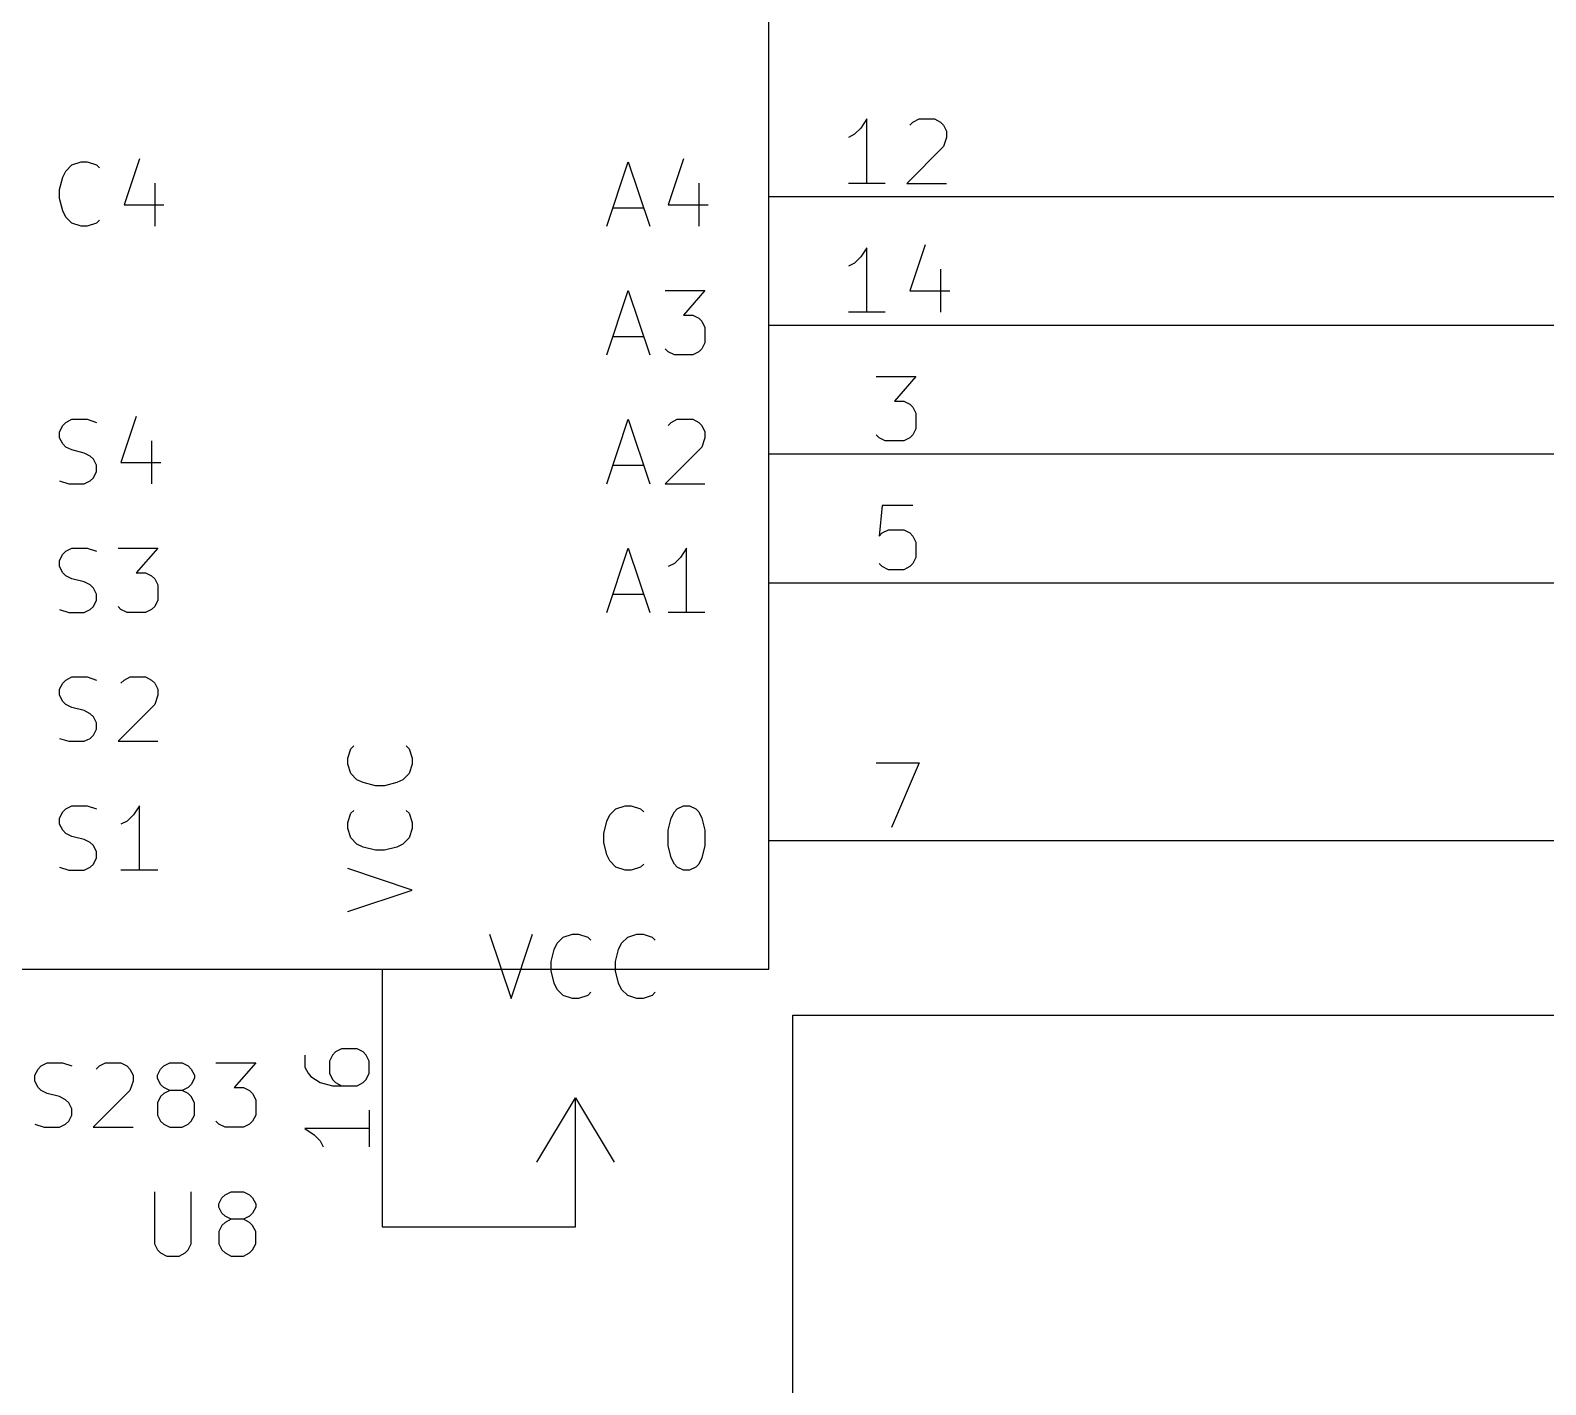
# Model space of a CAD drawing. Extents: x 0.4 to 11.3, y -7.9 to -0.4.
# Drawn here: x 6.377 to 7.553, y -6.823 to -5.771 of the extents above; entities that cross this region are included whole.
import ezdxf

# ---------------------------------------------------------------- set-up
doc = ezdxf.new("R2010")
doc.units = 0
doc.header["$MEASUREMENT"] = 0
for name, color, linetype in [('CYAN2', 4, 'CONTINUOUS'), ('GREEN3', 91, 'CONTINUOUS'), ('LYELLOW', 51, 'CONTINUOUS'), ('RED2', 1, 'CONTINUOUS'), ('RED3', 11, 'CONTINUOUS')]:
    doc.layers.add(name, color=color, linetype=linetype)

msp = doc.modelspace()

# ---------------------------------------------------------------- linework, layer by layer
at = {"layer": 'CYAN2', "linetype": 'CONTINUOUS'}
for p, q in [((6.4019, -5.885), (6.4043, -5.8803)), ((6.4019, -5.885), (6.4043, -5.8803)), ((6.4043, -5.8803), (6.409, -5.8755)), ((6.4043, -5.8803), (6.409, -5.8755)), ((6.409, -5.8755), (6.4162, -5.8731)), ((6.409, -5.8755), (6.4162, -5.8731)), ((6.4162, -5.8731), (6.4209, -5.8731)), ((6.4162, -5.8731), (6.4209, -5.8731)), ((6.4209, -5.8731), (6.4281, -5.8755)), ((6.4209, -5.8731), (6.4281, -5.8755)), ((6.4281, -5.8755), (6.4305, -5.8779)), ((6.4281, -5.8755), (6.4305, -5.8779)), ((6.4614, -5.8708), (6.4495, -5.9065)), ((6.4614, -5.8708), (6.4495, -5.9065)), ((6.8243, -5.9231), (6.8409, -5.8731)), ((6.8243, -5.9231), (6.8409, -5.8731)), ((6.8409, -5.8731), (6.8576, -5.9231)), ((6.8409, -5.8731), (6.8576, -5.9231)), ((6.8838, -5.8708), (6.8719, -5.9065)), ((6.8838, -5.8708), (6.8719, -5.9065)), ((6.3995, -5.8946), (6.4019, -5.885)), ((6.3995, -5.8946), (6.4019, -5.885)), ((6.4733, -5.8898), (6.4733, -5.9231)), ((6.4733, -5.8898), (6.4733, -5.9231)), ((6.8957, -5.8898), (6.8957, -5.9231)), ((6.8957, -5.8898), (6.8957, -5.9231)), ((6.3995, -5.9017), (6.3995, -5.8946)), ((6.3995, -5.9017), (6.3995, -5.8946)), ((6.4019, -5.9112), (6.3995, -5.9017)), ((6.4019, -5.9112), (6.3995, -5.9017)), ((6.4043, -5.916), (6.4019, -5.9112)), ((6.4043, -5.916), (6.4019, -5.9112)), ((6.409, -5.9208), (6.4043, -5.916)), ((6.409, -5.9208), (6.4043, -5.916)), ((6.4495, -5.9065), (6.4805, -5.9065)), ((6.4495, -5.9065), (6.4805, -5.9065)), ((6.829, -5.9088), (6.8529, -5.9088)), ((6.829, -5.9088), (6.8529, -5.9088)), ((6.8719, -5.9065), (6.9029, -5.9065)), ((6.8719, -5.9065), (6.9029, -5.9065)), ((6.4162, -5.9231), (6.409, -5.9208)), ((6.4162, -5.9231), (6.409, -5.9208)), ((6.4209, -5.9231), (6.4162, -5.9231)), ((6.4209, -5.9231), (6.4162, -5.9231)), ((6.4281, -5.9208), (6.4209, -5.9231)), ((6.4281, -5.9208), (6.4209, -5.9231)), ((6.4305, -5.9184), (6.4281, -5.9208)), ((6.4305, -5.9184), (6.4281, -5.9208)), ((6.8243, -6.0231), (6.8409, -5.9731)), ((6.8243, -6.0231), (6.8409, -5.9731)), ((6.8409, -5.9731), (6.8576, -6.0231)), ((6.8409, -5.9731), (6.8576, -6.0231)), ((6.8695, -5.9731), (6.9005, -5.9731)), ((6.8695, -5.9731), (6.9005, -5.9731)), ((6.9005, -5.9731), (6.8838, -5.9922)), ((6.9005, -5.9731), (6.8838, -5.9922)), ((6.8838, -5.9922), (6.891, -5.9922)), ((6.8838, -5.9922), (6.891, -5.9922)), ((6.891, -5.9922), (6.8957, -5.9946)), ((6.891, -5.9922), (6.8957, -5.9946)), ((6.8957, -5.9946), (6.8981, -5.9969)), ((6.8957, -5.9946), (6.8981, -5.9969)), ((6.8981, -5.9969), (6.9005, -6.0017)), ((6.8981, -5.9969), (6.9005, -6.0017)), ((6.829, -6.0088), (6.8529, -6.0088)), ((6.829, -6.0088), (6.8529, -6.0088)), ((6.9005, -6.0017), (6.9005, -6.0136)), ((6.9005, -6.0017), (6.9005, -6.0136)), ((6.8719, -6.0208), (6.8695, -6.0184)), ((6.8719, -6.0208), (6.8695, -6.0184)), ((6.8767, -6.0231), (6.8719, -6.0208)), ((6.8767, -6.0231), (6.8719, -6.0208)), ((6.891, -6.0231), (6.8767, -6.0231)), ((6.891, -6.0231), (6.8767, -6.0231)), ((6.8957, -6.0208), (6.891, -6.0231)), ((6.8957, -6.0208), (6.891, -6.0231)), ((6.8981, -6.0184), (6.8957, -6.0208)), ((6.8981, -6.0184), (6.8957, -6.0208)), ((6.9005, -6.0136), (6.8981, -6.0184)), ((6.9005, -6.0136), (6.8981, -6.0184)), ((6.3995, -6.0827), (6.4019, -6.0779)), ((6.3995, -6.0827), (6.4019, -6.0779)), ((6.4019, -6.0779), (6.4043, -6.0755)), ((6.4019, -6.0779), (6.4043, -6.0755)), ((6.4043, -6.0755), (6.409, -6.0731)), ((6.4043, -6.0755), (6.409, -6.0731)), ((6.409, -6.0731), (6.4209, -6.0731)), ((6.409, -6.0731), (6.4209, -6.0731)), ((6.4209, -6.0731), (6.4281, -6.0755)), ((6.4209, -6.0731), (6.4281, -6.0755)), ((6.459, -6.0708), (6.4471, -6.1065)), ((6.459, -6.0708), (6.4471, -6.1065)), ((6.8243, -6.1231), (6.8409, -6.0731)), ((6.8243, -6.1231), (6.8409, -6.0731)), ((6.8409, -6.0731), (6.8576, -6.1231)), ((6.8409, -6.0731), (6.8576, -6.1231)), ((6.8719, -6.0779), (6.8743, -6.0755)), ((6.8719, -6.0779), (6.8743, -6.0755)), ((6.8743, -6.0755), (6.879, -6.0731)), ((6.8743, -6.0755), (6.879, -6.0731)), ((6.879, -6.0731), (6.891, -6.0731)), ((6.879, -6.0731), (6.891, -6.0731)), ((6.891, -6.0731), (6.8957, -6.0755)), ((6.891, -6.0731), (6.8957, -6.0755)), ((6.8957, -6.0755), (6.8981, -6.0779)), ((6.8957, -6.0755), (6.8981, -6.0779)), ((6.8981, -6.0779), (6.9005, -6.0827)), ((6.8981, -6.0779), (6.9005, -6.0827)), ((6.3995, -6.0874), (6.3995, -6.0827)), ((6.3995, -6.0874), (6.3995, -6.0827)), ((6.4019, -6.0922), (6.3995, -6.0874)), ((6.4019, -6.0922), (6.3995, -6.0874)), ((6.4043, -6.0946), (6.4019, -6.0922)), ((6.4043, -6.0946), (6.4019, -6.0922)), ((6.4709, -6.0898), (6.4709, -6.1231)), ((6.4709, -6.0898), (6.4709, -6.1231)), ((6.9005, -6.0874), (6.8981, -6.0946)), ((6.9005, -6.0874), (6.8981, -6.0946)), ((6.9005, -6.0827), (6.9005, -6.0874)), ((6.9005, -6.0827), (6.9005, -6.0874)), ((6.409, -6.0969), (6.4043, -6.0946)), ((6.409, -6.0969), (6.4043, -6.0946)), ((6.4186, -6.0993), (6.409, -6.0969)), ((6.4186, -6.0993), (6.409, -6.0969)), ((6.4233, -6.1017), (6.4186, -6.0993)), ((6.4233, -6.1017), (6.4186, -6.0993)), ((6.4257, -6.1041), (6.4233, -6.1017)), ((6.4257, -6.1041), (6.4233, -6.1017)), ((6.4281, -6.1088), (6.4257, -6.1041)), ((6.4281, -6.1088), (6.4257, -6.1041)), ((6.8981, -6.0946), (6.8695, -6.1231)), ((6.8981, -6.0946), (6.8695, -6.1231)), ((6.4257, -6.1184), (6.4281, -6.1136)), ((6.4257, -6.1184), (6.4281, -6.1136)), ((6.4281, -6.1136), (6.4281, -6.1088)), ((6.4281, -6.1136), (6.4281, -6.1088)), ((6.4471, -6.1065), (6.4781, -6.1065)), ((6.4471, -6.1065), (6.4781, -6.1065)), ((6.829, -6.1088), (6.8529, -6.1088)), ((6.829, -6.1088), (6.8529, -6.1088)), ((6.3995, -6.1208), (6.4067, -6.1231)), ((6.3995, -6.1208), (6.4067, -6.1231)), ((6.4067, -6.1231), (6.4186, -6.1231)), ((6.4067, -6.1231), (6.4186, -6.1231)), ((6.4186, -6.1231), (6.4233, -6.1208)), ((6.4186, -6.1231), (6.4233, -6.1208)), ((6.4233, -6.1208), (6.4257, -6.1184)), ((6.4233, -6.1208), (6.4257, -6.1184)), ((6.8695, -6.1231), (6.9005, -6.1231)), ((6.8695, -6.1231), (6.9005, -6.1231)), ((6.4019, -6.1779), (6.4043, -6.1755)), ((6.4019, -6.1779), (6.4043, -6.1755)), ((6.4043, -6.1755), (6.409, -6.1731)), ((6.4043, -6.1755), (6.409, -6.1731)), ((6.409, -6.1731), (6.4209, -6.1731)), ((6.409, -6.1731), (6.4209, -6.1731)), ((6.4209, -6.1731), (6.4281, -6.1755)), ((6.4209, -6.1731), (6.4281, -6.1755)), ((6.4448, -6.1731), (6.4757, -6.1731)), ((6.4448, -6.1731), (6.4757, -6.1731)), ((6.4757, -6.1731), (6.459, -6.1922)), ((6.4757, -6.1731), (6.459, -6.1922)), ((6.8243, -6.2231), (6.8409, -6.1731)), ((6.8243, -6.2231), (6.8409, -6.1731)), ((6.8409, -6.1731), (6.8576, -6.2231)), ((6.8409, -6.1731), (6.8576, -6.2231)), ((6.8862, -6.1731), (6.8814, -6.1803)), ((6.8862, -6.1731), (6.8814, -6.1803)), ((6.8862, -6.2231), (6.8862, -6.1731)), ((6.8862, -6.2231), (6.8862, -6.1731)), ((6.3995, -6.1827), (6.4019, -6.1779)), ((6.3995, -6.1827), (6.4019, -6.1779)), ((6.3995, -6.1874), (6.3995, -6.1827)), ((6.3995, -6.1874), (6.3995, -6.1827)), ((6.4019, -6.1922), (6.3995, -6.1874)), ((6.4019, -6.1922), (6.3995, -6.1874)), ((6.8767, -6.185), (6.8719, -6.1874)), ((6.8767, -6.185), (6.8719, -6.1874)), ((6.8814, -6.1803), (6.8767, -6.185)), ((6.8814, -6.1803), (6.8767, -6.185)), ((6.4043, -6.1946), (6.4019, -6.1922)), ((6.4043, -6.1946), (6.4019, -6.1922)), ((6.409, -6.1969), (6.4043, -6.1946)), ((6.409, -6.1969), (6.4043, -6.1946)), ((6.4186, -6.1993), (6.409, -6.1969)), ((6.4186, -6.1993), (6.409, -6.1969)), ((6.4233, -6.2017), (6.4186, -6.1993)), ((6.4233, -6.2017), (6.4186, -6.1993)), ((6.459, -6.1922), (6.4662, -6.1922)), ((6.459, -6.1922), (6.4662, -6.1922)), ((6.4662, -6.1922), (6.4709, -6.1946)), ((6.4662, -6.1922), (6.4709, -6.1946)), ((6.4709, -6.1946), (6.4733, -6.1969)), ((6.4709, -6.1946), (6.4733, -6.1969)), ((6.4733, -6.1969), (6.4757, -6.2017)), ((6.4733, -6.1969), (6.4757, -6.2017)), ((6.4257, -6.2041), (6.4233, -6.2017)), ((6.4257, -6.2041), (6.4233, -6.2017)), ((6.4281, -6.2088), (6.4257, -6.2041)), ((6.4281, -6.2088), (6.4257, -6.2041)), ((6.4281, -6.2136), (6.4281, -6.2088)), ((6.4281, -6.2136), (6.4281, -6.2088)), ((6.4757, -6.2017), (6.4757, -6.2136)), ((6.4757, -6.2017), (6.4757, -6.2136)), ((6.829, -6.2088), (6.8529, -6.2088)), ((6.829, -6.2088), (6.8529, -6.2088)), ((6.3995, -6.2208), (6.4067, -6.2231)), ((6.3995, -6.2208), (6.4067, -6.2231)), ((6.4067, -6.2231), (6.4186, -6.2231)), ((6.4067, -6.2231), (6.4186, -6.2231)), ((6.4186, -6.2231), (6.4233, -6.2208)), ((6.4186, -6.2231), (6.4233, -6.2208)), ((6.4233, -6.2208), (6.4257, -6.2184)), ((6.4233, -6.2208), (6.4257, -6.2184)), ((6.4257, -6.2184), (6.4281, -6.2136)), ((6.4257, -6.2184), (6.4281, -6.2136)), ((6.4471, -6.2208), (6.4448, -6.2184)), ((6.4471, -6.2208), (6.4448, -6.2184)), ((6.4519, -6.2231), (6.4471, -6.2208)), ((6.4519, -6.2231), (6.4471, -6.2208)), ((6.4662, -6.2231), (6.4519, -6.2231)), ((6.4662, -6.2231), (6.4519, -6.2231)), ((6.4709, -6.2208), (6.4662, -6.2231)), ((6.4709, -6.2208), (6.4662, -6.2231)), ((6.4733, -6.2184), (6.4709, -6.2208)), ((6.4733, -6.2184), (6.4709, -6.2208)), ((6.4757, -6.2136), (6.4733, -6.2184)), ((6.4757, -6.2136), (6.4733, -6.2184)), ((6.9005, -6.2231), (6.8719, -6.2231)), ((6.9005, -6.2231), (6.8719, -6.2231)), ((6.3995, -6.2827), (6.4019, -6.2779)), ((6.3995, -6.2827), (6.4019, -6.2779)), ((6.4019, -6.2779), (6.4043, -6.2755)), ((6.4019, -6.2779), (6.4043, -6.2755)), ((6.4043, -6.2755), (6.409, -6.2731)), ((6.4043, -6.2755), (6.409, -6.2731)), ((6.409, -6.2731), (6.4209, -6.2731)), ((6.409, -6.2731), (6.4209, -6.2731)), ((6.4209, -6.2731), (6.4281, -6.2755)), ((6.4209, -6.2731), (6.4281, -6.2755)), ((6.4471, -6.2779), (6.4495, -6.2755)), ((6.4471, -6.2779), (6.4495, -6.2755)), ((6.4495, -6.2755), (6.4543, -6.2731)), ((6.4495, -6.2755), (6.4543, -6.2731)), ((6.4543, -6.2731), (6.4662, -6.2731)), ((6.4543, -6.2731), (6.4662, -6.2731)), ((6.4662, -6.2731), (6.4709, -6.2755)), ((6.4662, -6.2731), (6.4709, -6.2755)), ((6.4709, -6.2755), (6.4733, -6.2779)), ((6.4709, -6.2755), (6.4733, -6.2779)), ((6.4733, -6.2779), (6.4757, -6.2827)), ((6.4733, -6.2779), (6.4757, -6.2827)), ((6.3995, -6.2874), (6.3995, -6.2827)), ((6.3995, -6.2874), (6.3995, -6.2827)), ((6.4019, -6.2922), (6.3995, -6.2874)), ((6.4019, -6.2922), (6.3995, -6.2874)), ((6.4043, -6.2946), (6.4019, -6.2922)), ((6.4043, -6.2946), (6.4019, -6.2922)), ((6.4757, -6.2874), (6.4733, -6.2946)), ((6.4757, -6.2874), (6.4733, -6.2946)), ((6.4757, -6.2827), (6.4757, -6.2874)), ((6.4757, -6.2827), (6.4757, -6.2874)), ((6.409, -6.2969), (6.4043, -6.2946)), ((6.409, -6.2969), (6.4043, -6.2946)), ((6.4186, -6.2993), (6.409, -6.2969)), ((6.4186, -6.2993), (6.409, -6.2969)), ((6.4233, -6.3017), (6.4186, -6.2993)), ((6.4233, -6.3017), (6.4186, -6.2993)), ((6.4257, -6.3041), (6.4233, -6.3017)), ((6.4257, -6.3041), (6.4233, -6.3017)), ((6.4281, -6.3088), (6.4257, -6.3041)), ((6.4281, -6.3088), (6.4257, -6.3041)), ((6.4733, -6.2946), (6.4448, -6.3231)), ((6.4733, -6.2946), (6.4448, -6.3231)), ((6.4257, -6.3184), (6.4281, -6.3136)), ((6.4257, -6.3184), (6.4281, -6.3136)), ((6.4281, -6.3136), (6.4281, -6.3088)), ((6.4281, -6.3136), (6.4281, -6.3088)), ((6.3995, -6.3208), (6.4067, -6.3231)), ((6.3995, -6.3208), (6.4067, -6.3231)), ((6.4067, -6.3231), (6.4186, -6.3231)), ((6.4067, -6.3231), (6.4186, -6.3231)), ((6.4186, -6.3231), (6.4233, -6.3208)), ((6.4186, -6.3231), (6.4233, -6.3208)), ((6.4233, -6.3208), (6.4257, -6.3184)), ((6.4233, -6.3208), (6.4257, -6.3184)), ((6.4448, -6.3231), (6.4757, -6.3231)), ((6.4448, -6.3231), (6.4757, -6.3231)), ((6.6231, -6.3362), (6.6255, -6.329)), ((6.6231, -6.3362), (6.6255, -6.329)), ((6.6255, -6.329), (6.6279, -6.3267)), ((6.6255, -6.329), (6.6279, -6.3267)), ((6.6684, -6.3267), (6.6708, -6.329)), ((6.6684, -6.3267), (6.6708, -6.329)), ((6.6708, -6.329), (6.6731, -6.3362)), ((6.6708, -6.329), (6.6731, -6.3362)), ((6.6231, -6.3409), (6.6231, -6.3362)), ((6.6231, -6.3409), (6.6231, -6.3362)), ((6.6255, -6.3481), (6.6231, -6.3409)), ((6.6255, -6.3481), (6.6231, -6.3409)), ((6.6731, -6.3409), (6.6708, -6.3481)), ((6.6731, -6.3409), (6.6708, -6.3481)), ((6.6731, -6.3362), (6.6731, -6.3409)), ((6.6731, -6.3362), (6.6731, -6.3409)), ((6.6303, -6.3529), (6.6255, -6.3481)), ((6.6303, -6.3529), (6.6255, -6.3481)), ((6.635, -6.3552), (6.6303, -6.3529)), ((6.635, -6.3552), (6.6303, -6.3529)), ((6.666, -6.3529), (6.6612, -6.3552)), ((6.666, -6.3529), (6.6612, -6.3552)), ((6.6708, -6.3481), (6.666, -6.3529)), ((6.6708, -6.3481), (6.666, -6.3529)), ((6.6446, -6.3576), (6.635, -6.3552)), ((6.6446, -6.3576), (6.635, -6.3552)), ((6.6517, -6.3576), (6.6446, -6.3576)), ((6.6517, -6.3576), (6.6446, -6.3576)), ((6.6612, -6.3552), (6.6517, -6.3576)), ((6.6612, -6.3552), (6.6517, -6.3576)), ((6.4019, -6.3779), (6.4043, -6.3755)), ((6.4019, -6.3779), (6.4043, -6.3755)), ((6.4043, -6.3755), (6.409, -6.3731)), ((6.4043, -6.3755), (6.409, -6.3731)), ((6.409, -6.3731), (6.4209, -6.3731)), ((6.409, -6.3731), (6.4209, -6.3731)), ((6.4209, -6.3731), (6.4281, -6.3755)), ((6.4209, -6.3731), (6.4281, -6.3755)), ((6.4614, -6.3731), (6.4567, -6.3803)), ((6.4614, -6.3731), (6.4567, -6.3803)), ((6.4614, -6.4231), (6.4614, -6.3731)), ((6.4614, -6.4231), (6.4614, -6.3731)), ((6.8267, -6.3803), (6.8314, -6.3755)), ((6.8267, -6.3803), (6.8314, -6.3755)), ((6.8314, -6.3755), (6.8386, -6.3731)), ((6.8314, -6.3755), (6.8386, -6.3731)), ((6.8386, -6.3731), (6.8433, -6.3731)), ((6.8386, -6.3731), (6.8433, -6.3731)), ((6.8433, -6.3731), (6.8505, -6.3755)), ((6.8433, -6.3731), (6.8505, -6.3755)), ((6.8505, -6.3755), (6.8529, -6.3779)), ((6.8505, -6.3755), (6.8529, -6.3779)), ((6.8767, -6.3779), (6.879, -6.3755)), ((6.8767, -6.3779), (6.879, -6.3755)), ((6.879, -6.3755), (6.8838, -6.3731)), ((6.879, -6.3755), (6.8838, -6.3731)), ((6.8838, -6.3731), (6.8886, -6.3731)), ((6.8838, -6.3731), (6.8886, -6.3731)), ((6.8886, -6.3731), (6.8933, -6.3755)), ((6.8886, -6.3731), (6.8933, -6.3755)), ((6.8933, -6.3755), (6.8957, -6.3779)), ((6.8933, -6.3755), (6.8957, -6.3779)), ((6.3995, -6.3827), (6.4019, -6.3779)), ((6.3995, -6.3827), (6.4019, -6.3779)), ((6.3995, -6.3874), (6.3995, -6.3827)), ((6.3995, -6.3874), (6.3995, -6.3827)), ((6.4019, -6.3922), (6.3995, -6.3874)), ((6.4019, -6.3922), (6.3995, -6.3874)), ((6.4519, -6.385), (6.4471, -6.3874)), ((6.4519, -6.385), (6.4471, -6.3874)), ((6.4567, -6.3803), (6.4519, -6.385)), ((6.4567, -6.3803), (6.4519, -6.385)), ((6.6231, -6.3862), (6.6255, -6.379)), ((6.6231, -6.3862), (6.6255, -6.379)), ((6.6231, -6.3909), (6.6231, -6.3862)), ((6.6231, -6.3909), (6.6231, -6.3862)), ((6.6255, -6.379), (6.6279, -6.3767)), ((6.6255, -6.379), (6.6279, -6.3767)), ((6.6684, -6.3767), (6.6708, -6.379)), ((6.6684, -6.3767), (6.6708, -6.379)), ((6.6708, -6.379), (6.6731, -6.3862)), ((6.6708, -6.379), (6.6731, -6.3862)), ((6.6731, -6.3862), (6.6731, -6.3909)), ((6.6731, -6.3862), (6.6731, -6.3909)), ((6.8219, -6.3946), (6.8243, -6.385)), ((6.8219, -6.3946), (6.8243, -6.385)), ((6.8243, -6.385), (6.8267, -6.3803)), ((6.8243, -6.385), (6.8267, -6.3803)), ((6.8719, -6.3922), (6.8743, -6.3827)), ((6.8719, -6.3922), (6.8743, -6.3827)), ((6.8743, -6.3827), (6.8767, -6.3779)), ((6.8743, -6.3827), (6.8767, -6.3779)), ((6.8957, -6.3779), (6.8981, -6.3827)), ((6.8957, -6.3779), (6.8981, -6.3827)), ((6.8981, -6.3827), (6.9005, -6.3922)), ((6.8981, -6.3827), (6.9005, -6.3922)), ((6.4043, -6.3946), (6.4019, -6.3922)), ((6.4043, -6.3946), (6.4019, -6.3922)), ((6.409, -6.3969), (6.4043, -6.3946)), ((6.409, -6.3969), (6.4043, -6.3946)), ((6.4186, -6.3993), (6.409, -6.3969)), ((6.4186, -6.3993), (6.409, -6.3969)), ((6.4233, -6.4017), (6.4186, -6.3993)), ((6.4233, -6.4017), (6.4186, -6.3993)), ((6.6255, -6.3981), (6.6231, -6.3909)), ((6.6255, -6.3981), (6.6231, -6.3909)), ((6.6303, -6.4029), (6.6255, -6.3981)), ((6.6303, -6.4029), (6.6255, -6.3981)), ((6.6708, -6.3981), (6.666, -6.4029)), ((6.6708, -6.3981), (6.666, -6.4029)), ((6.6731, -6.3909), (6.6708, -6.3981)), ((6.6731, -6.3909), (6.6708, -6.3981)), ((6.8219, -6.4017), (6.8219, -6.3946)), ((6.8219, -6.4017), (6.8219, -6.3946)), ((6.8719, -6.4041), (6.8719, -6.3922)), ((6.8719, -6.4041), (6.8719, -6.3922)), ((6.9005, -6.3922), (6.9005, -6.4041)), ((6.9005, -6.3922), (6.9005, -6.4041)), ((6.4257, -6.4041), (6.4233, -6.4017)), ((6.4257, -6.4041), (6.4233, -6.4017)), ((6.4281, -6.4088), (6.4257, -6.4041)), ((6.4281, -6.4088), (6.4257, -6.4041)), ((6.4281, -6.4136), (6.4281, -6.4088)), ((6.4281, -6.4136), (6.4281, -6.4088)), ((6.635, -6.4052), (6.6303, -6.4029)), ((6.635, -6.4052), (6.6303, -6.4029)), ((6.6446, -6.4076), (6.635, -6.4052)), ((6.6446, -6.4076), (6.635, -6.4052)), ((6.6517, -6.4076), (6.6446, -6.4076)), ((6.6517, -6.4076), (6.6446, -6.4076)), ((6.6612, -6.4052), (6.6517, -6.4076)), ((6.6612, -6.4052), (6.6517, -6.4076)), ((6.666, -6.4029), (6.6612, -6.4052)), ((6.666, -6.4029), (6.6612, -6.4052)), ((6.8243, -6.4112), (6.8219, -6.4017)), ((6.8243, -6.4112), (6.8219, -6.4017)), ((6.8267, -6.416), (6.8243, -6.4112)), ((6.8267, -6.416), (6.8243, -6.4112)), ((6.8743, -6.4136), (6.8719, -6.4041)), ((6.8743, -6.4136), (6.8719, -6.4041)), ((6.9005, -6.4041), (6.8981, -6.4136)), ((6.9005, -6.4041), (6.8981, -6.4136)), ((6.3995, -6.4208), (6.4067, -6.4231)), ((6.3995, -6.4208), (6.4067, -6.4231)), ((6.4067, -6.4231), (6.4186, -6.4231)), ((6.4067, -6.4231), (6.4186, -6.4231)), ((6.4186, -6.4231), (6.4233, -6.4208)), ((6.4186, -6.4231), (6.4233, -6.4208)), ((6.4233, -6.4208), (6.4257, -6.4184)), ((6.4233, -6.4208), (6.4257, -6.4184)), ((6.4257, -6.4184), (6.4281, -6.4136)), ((6.4257, -6.4184), (6.4281, -6.4136)), ((6.4757, -6.4231), (6.4471, -6.4231)), ((6.4757, -6.4231), (6.4471, -6.4231)), ((6.6731, -6.4386), (6.6231, -6.4219)), ((6.6731, -6.4386), (6.6231, -6.4219)), ((6.8314, -6.4208), (6.8267, -6.416)), ((6.8314, -6.4208), (6.8267, -6.416)), ((6.8386, -6.4231), (6.8314, -6.4208)), ((6.8386, -6.4231), (6.8314, -6.4208)), ((6.8433, -6.4231), (6.8386, -6.4231)), ((6.8433, -6.4231), (6.8386, -6.4231)), ((6.8505, -6.4208), (6.8433, -6.4231)), ((6.8505, -6.4208), (6.8433, -6.4231)), ((6.8529, -6.4184), (6.8505, -6.4208)), ((6.8529, -6.4184), (6.8505, -6.4208)), ((6.8767, -6.4184), (6.8743, -6.4136)), ((6.8767, -6.4184), (6.8743, -6.4136)), ((6.879, -6.4208), (6.8767, -6.4184)), ((6.879, -6.4208), (6.8767, -6.4184)), ((6.8838, -6.4231), (6.879, -6.4208)), ((6.8838, -6.4231), (6.879, -6.4208)), ((6.8886, -6.4231), (6.8838, -6.4231)), ((6.8886, -6.4231), (6.8838, -6.4231)), ((6.8933, -6.4208), (6.8886, -6.4231)), ((6.8933, -6.4208), (6.8886, -6.4231)), ((6.8957, -6.4184), (6.8933, -6.4208)), ((6.8957, -6.4184), (6.8933, -6.4208)), ((6.8981, -6.4136), (6.8957, -6.4184)), ((6.8981, -6.4136), (6.8957, -6.4184)), ((6.6231, -6.4552), (6.6731, -6.4386)), ((6.6231, -6.4552), (6.6731, -6.4386)), ((6.7333, -6.4728), (6.75, -6.5228)), ((6.7333, -6.4728), (6.75, -6.5228)), ((6.75, -6.5228), (6.7667, -6.4728)), ((6.75, -6.5228), (6.7667, -6.4728)), ((6.7833, -6.4847), (6.7857, -6.4799)), ((6.7833, -6.4847), (6.7857, -6.4799)), ((6.7857, -6.4799), (6.7905, -6.4752)), ((6.7857, -6.4799), (6.7905, -6.4752)), ((6.7905, -6.4752), (6.7976, -6.4728)), ((6.7905, -6.4752), (6.7976, -6.4728)), ((6.7976, -6.4728), (6.8024, -6.4728)), ((6.7976, -6.4728), (6.8024, -6.4728)), ((6.8024, -6.4728), (6.8095, -6.4752)), ((6.8024, -6.4728), (6.8095, -6.4752)), ((6.8095, -6.4752), (6.8119, -6.4776)), ((6.8095, -6.4752), (6.8119, -6.4776)), ((6.8333, -6.4847), (6.8357, -6.4799)), ((6.8333, -6.4847), (6.8357, -6.4799)), ((6.8357, -6.4799), (6.8405, -6.4752)), ((6.8357, -6.4799), (6.8405, -6.4752)), ((6.8405, -6.4752), (6.8476, -6.4728)), ((6.8405, -6.4752), (6.8476, -6.4728)), ((6.8476, -6.4728), (6.8524, -6.4728)), ((6.8476, -6.4728), (6.8524, -6.4728)), ((6.8524, -6.4728), (6.8595, -6.4752)), ((6.8524, -6.4728), (6.8595, -6.4752)), ((6.8595, -6.4752), (6.8619, -6.4776)), ((6.8595, -6.4752), (6.8619, -6.4776)), ((6.781, -6.4942), (6.7833, -6.4847)), ((6.781, -6.4942), (6.7833, -6.4847)), ((6.831, -6.4942), (6.8333, -6.4847)), ((6.831, -6.4942), (6.8333, -6.4847)), ((6.781, -6.5014), (6.781, -6.4942)), ((6.781, -6.5014), (6.781, -6.4942)), ((6.7833, -6.5109), (6.781, -6.5014)), ((6.7833, -6.5109), (6.781, -6.5014)), ((6.831, -6.5014), (6.831, -6.4942)), ((6.831, -6.5014), (6.831, -6.4942)), ((6.8333, -6.5109), (6.831, -6.5014)), ((6.8333, -6.5109), (6.831, -6.5014)), ((6.7857, -6.5157), (6.7833, -6.5109)), ((6.7857, -6.5157), (6.7833, -6.5109)), ((6.7905, -6.5204), (6.7857, -6.5157)), ((6.7905, -6.5204), (6.7857, -6.5157)), ((6.8357, -6.5157), (6.8333, -6.5109)), ((6.8357, -6.5157), (6.8333, -6.5109)), ((6.8405, -6.5204), (6.8357, -6.5157)), ((6.8405, -6.5204), (6.8357, -6.5157)), ((6.7976, -6.5228), (6.7905, -6.5204)), ((6.7976, -6.5228), (6.7905, -6.5204)), ((6.8024, -6.5228), (6.7976, -6.5228)), ((6.8024, -6.5228), (6.7976, -6.5228)), ((6.8095, -6.5204), (6.8024, -6.5228)), ((6.8095, -6.5204), (6.8024, -6.5228)), ((6.8119, -6.518), (6.8095, -6.5204)), ((6.8119, -6.518), (6.8095, -6.5204)), ((6.8476, -6.5228), (6.8405, -6.5204)), ((6.8476, -6.5228), (6.8405, -6.5204)), ((6.8524, -6.5228), (6.8476, -6.5228)), ((6.8524, -6.5228), (6.8476, -6.5228)), ((6.8595, -6.5204), (6.8524, -6.5228)), ((6.8595, -6.5204), (6.8524, -6.5228)), ((6.8619, -6.518), (6.8595, -6.5204)), ((6.8619, -6.518), (6.8595, -6.5204)), ((6.3827, -6.5776), (6.3851, -6.5752)), ((6.3827, -6.5776), (6.3851, -6.5752)), ((6.3851, -6.5752), (6.3898, -6.5728)), ((6.3851, -6.5752), (6.3898, -6.5728)), ((6.3898, -6.5728), (6.4017, -6.5728)), ((6.3898, -6.5728), (6.4017, -6.5728)), ((6.4017, -6.5728), (6.4089, -6.5752)), ((6.4017, -6.5728), (6.4089, -6.5752)), ((6.4279, -6.5776), (6.4303, -6.5752)), ((6.4279, -6.5776), (6.4303, -6.5752)), ((6.4303, -6.5752), (6.4351, -6.5728)), ((6.4303, -6.5752), (6.4351, -6.5728)), ((6.4351, -6.5728), (6.447, -6.5728)), ((6.4351, -6.5728), (6.447, -6.5728)), ((6.447, -6.5728), (6.4517, -6.5752)), ((6.447, -6.5728), (6.4517, -6.5752)), ((6.4517, -6.5752), (6.4541, -6.5776)), ((6.4517, -6.5752), (6.4541, -6.5776)), ((6.4779, -6.5776), (6.4803, -6.5752)), ((6.4779, -6.5776), (6.4803, -6.5752)), ((6.4803, -6.5752), (6.4851, -6.5728)), ((6.4803, -6.5752), (6.4851, -6.5728)), ((6.4851, -6.5728), (6.4946, -6.5728)), ((6.4851, -6.5728), (6.4946, -6.5728)), ((6.4946, -6.5728), (6.4993, -6.5752)), ((6.4946, -6.5728), (6.4993, -6.5752)), ((6.4993, -6.5752), (6.5017, -6.5776)), ((6.4993, -6.5752), (6.5017, -6.5776)), ((6.5208, -6.5728), (6.5517, -6.5728)), ((6.5208, -6.5728), (6.5517, -6.5728)), ((6.5517, -6.5728), (6.535, -6.5918)), ((6.5517, -6.5728), (6.535, -6.5918)), ((6.3803, -6.5823), (6.3827, -6.5776)), ((6.3803, -6.5823), (6.3827, -6.5776)), ((6.3803, -6.5871), (6.3803, -6.5823)), ((6.3803, -6.5871), (6.3803, -6.5823)), ((6.3827, -6.5918), (6.3803, -6.5871)), ((6.3827, -6.5918), (6.3803, -6.5871)), ((6.4541, -6.5776), (6.4565, -6.5823)), ((6.4541, -6.5776), (6.4565, -6.5823)), ((6.4565, -6.5871), (6.4541, -6.5942)), ((6.4565, -6.5871), (6.4541, -6.5942)), ((6.4565, -6.5823), (6.4565, -6.5871)), ((6.4565, -6.5823), (6.4565, -6.5871)), ((6.4755, -6.5823), (6.4779, -6.5776)), ((6.4755, -6.5823), (6.4779, -6.5776)), ((6.4755, -6.5847), (6.4755, -6.5823)), ((6.4755, -6.5847), (6.4755, -6.5823)), ((6.4779, -6.5895), (6.4755, -6.5847)), ((6.4779, -6.5895), (6.4755, -6.5847)), ((6.5017, -6.5776), (6.5041, -6.5823)), ((6.5017, -6.5776), (6.5041, -6.5823)), ((6.5041, -6.5847), (6.5017, -6.5895)), ((6.5041, -6.5847), (6.5017, -6.5895)), ((6.5041, -6.5823), (6.5041, -6.5847)), ((6.5041, -6.5823), (6.5041, -6.5847)), ((6.3851, -6.5942), (6.3827, -6.5918)), ((6.3851, -6.5942), (6.3827, -6.5918)), ((6.3898, -6.5966), (6.3851, -6.5942)), ((6.3898, -6.5966), (6.3851, -6.5942)), ((6.3993, -6.599), (6.3898, -6.5966)), ((6.3993, -6.599), (6.3898, -6.5966)), ((6.4041, -6.6014), (6.3993, -6.599)), ((6.4041, -6.6014), (6.3993, -6.599)), ((6.4541, -6.5942), (6.4255, -6.6228)), ((6.4541, -6.5942), (6.4255, -6.6228)), ((6.4779, -6.599), (6.4755, -6.6038)), ((6.4779, -6.599), (6.4755, -6.6038)), ((6.4803, -6.5918), (6.4779, -6.5895)), ((6.4803, -6.5918), (6.4779, -6.5895)), ((6.4803, -6.5966), (6.4779, -6.599)), ((6.4803, -6.5966), (6.4779, -6.599)), ((6.4851, -6.5942), (6.4803, -6.5918)), ((6.4851, -6.5942), (6.4803, -6.5918)), ((6.4851, -6.5942), (6.4803, -6.5966)), ((6.4851, -6.5942), (6.4803, -6.5966)), ((6.4946, -6.5942), (6.4851, -6.5942)), ((6.4946, -6.5942), (6.4851, -6.5942)), ((6.4993, -6.5918), (6.4946, -6.5942)), ((6.4993, -6.5918), (6.4946, -6.5942)), ((6.4993, -6.5966), (6.4946, -6.5942)), ((6.4993, -6.5966), (6.4946, -6.5942)), ((6.5017, -6.5895), (6.4993, -6.5918)), ((6.5017, -6.5895), (6.4993, -6.5918)), ((6.5017, -6.599), (6.4993, -6.5966)), ((6.5017, -6.599), (6.4993, -6.5966)), ((6.5041, -6.6038), (6.5017, -6.599)), ((6.5041, -6.6038), (6.5017, -6.599)), ((6.535, -6.5918), (6.5422, -6.5918)), ((6.535, -6.5918), (6.5422, -6.5918)), ((6.5422, -6.5918), (6.547, -6.5942)), ((6.5422, -6.5918), (6.547, -6.5942)), ((6.547, -6.5942), (6.5493, -6.5966)), ((6.547, -6.5942), (6.5493, -6.5966)), ((6.5493, -6.5966), (6.5517, -6.6014)), ((6.5493, -6.5966), (6.5517, -6.6014)), ((6.4065, -6.6038), (6.4041, -6.6014)), ((6.4065, -6.6038), (6.4041, -6.6014)), ((6.4089, -6.6085), (6.4065, -6.6038)), ((6.4089, -6.6085), (6.4065, -6.6038)), ((6.4089, -6.6133), (6.4089, -6.6085)), ((6.4089, -6.6133), (6.4089, -6.6085)), ((6.4755, -6.6038), (6.4755, -6.6133)), ((6.4755, -6.6038), (6.4755, -6.6133)), ((6.5041, -6.6133), (6.5041, -6.6038)), ((6.5041, -6.6133), (6.5041, -6.6038)), ((6.5517, -6.6014), (6.5517, -6.6133)), ((6.5517, -6.6014), (6.5517, -6.6133)), ((6.3803, -6.6204), (6.3874, -6.6228)), ((6.3803, -6.6204), (6.3874, -6.6228)), ((6.3874, -6.6228), (6.3993, -6.6228)), ((6.3874, -6.6228), (6.3993, -6.6228)), ((6.3993, -6.6228), (6.4041, -6.6204)), ((6.3993, -6.6228), (6.4041, -6.6204)), ((6.4041, -6.6204), (6.4065, -6.618)), ((6.4041, -6.6204), (6.4065, -6.618)), ((6.4065, -6.618), (6.4089, -6.6133)), ((6.4065, -6.618), (6.4089, -6.6133)), ((6.4255, -6.6228), (6.4565, -6.6228)), ((6.4255, -6.6228), (6.4565, -6.6228)), ((6.4755, -6.6133), (6.4779, -6.618)), ((6.4755, -6.6133), (6.4779, -6.618)), ((6.4779, -6.618), (6.4803, -6.6204)), ((6.4779, -6.618), (6.4803, -6.6204)), ((6.4803, -6.6204), (6.4851, -6.6228)), ((6.4803, -6.6204), (6.4851, -6.6228)), ((6.4851, -6.6228), (6.4946, -6.6228)), ((6.4851, -6.6228), (6.4946, -6.6228)), ((6.4946, -6.6228), (6.4993, -6.6204)), ((6.4946, -6.6228), (6.4993, -6.6204)), ((6.4993, -6.6204), (6.5017, -6.618)), ((6.4993, -6.6204), (6.5017, -6.618)), ((6.5017, -6.618), (6.5041, -6.6133)), ((6.5017, -6.618), (6.5041, -6.6133)), ((6.5231, -6.6204), (6.5208, -6.618)), ((6.5231, -6.6204), (6.5208, -6.618)), ((6.5279, -6.6228), (6.5231, -6.6204)), ((6.5279, -6.6228), (6.5231, -6.6204)), ((6.5422, -6.6228), (6.5279, -6.6228)), ((6.5422, -6.6228), (6.5279, -6.6228)), ((6.547, -6.6204), (6.5422, -6.6228)), ((6.547, -6.6204), (6.5422, -6.6228)), ((6.5493, -6.618), (6.547, -6.6204)), ((6.5493, -6.618), (6.547, -6.6204)), ((6.5517, -6.6133), (6.5493, -6.618)), ((6.5517, -6.6133), (6.5493, -6.618)), ((6.4731, -6.6728), (6.4731, -6.7133)), ((6.4731, -6.6728), (6.4731, -6.7133)), ((6.5017, -6.7133), (6.5017, -6.6728)), ((6.5017, -6.7133), (6.5017, -6.6728)), ((6.5231, -6.6823), (6.5255, -6.6776)), ((6.5231, -6.6823), (6.5255, -6.6776)), ((6.5231, -6.6847), (6.5231, -6.6823)), ((6.5231, -6.6847), (6.5231, -6.6823)), ((6.5255, -6.6776), (6.5279, -6.6752)), ((6.5255, -6.6776), (6.5279, -6.6752)), ((6.5279, -6.6752), (6.5327, -6.6728)), ((6.5279, -6.6752), (6.5327, -6.6728)), ((6.5327, -6.6728), (6.5422, -6.6728)), ((6.5327, -6.6728), (6.5422, -6.6728)), ((6.5422, -6.6728), (6.547, -6.6752)), ((6.5422, -6.6728), (6.547, -6.6752)), ((6.547, -6.6752), (6.5493, -6.6776)), ((6.547, -6.6752), (6.5493, -6.6776)), ((6.5493, -6.6776), (6.5517, -6.6823)), ((6.5493, -6.6776), (6.5517, -6.6823)), ((6.5517, -6.6823), (6.5517, -6.6847)), ((6.5517, -6.6823), (6.5517, -6.6847)), ((6.5255, -6.6895), (6.5231, -6.6847)), ((6.5255, -6.6895), (6.5231, -6.6847)), ((6.5279, -6.6918), (6.5255, -6.6895)), ((6.5279, -6.6918), (6.5255, -6.6895)), ((6.5327, -6.6942), (6.5279, -6.6918)), ((6.5327, -6.6942), (6.5279, -6.6918)), ((6.547, -6.6918), (6.5422, -6.6942)), ((6.547, -6.6918), (6.5422, -6.6942)), ((6.5493, -6.6895), (6.547, -6.6918)), ((6.5493, -6.6895), (6.547, -6.6918)), ((6.5517, -6.6847), (6.5493, -6.6895)), ((6.5517, -6.6847), (6.5493, -6.6895)), ((6.5255, -6.699), (6.5231, -6.7038)), ((6.5255, -6.699), (6.5231, -6.7038)), ((6.5231, -6.7038), (6.5231, -6.7133)), ((6.5231, -6.7038), (6.5231, -6.7133)), ((6.5279, -6.6966), (6.5255, -6.699)), ((6.5279, -6.6966), (6.5255, -6.699)), ((6.5327, -6.6942), (6.5279, -6.6966)), ((6.5327, -6.6942), (6.5279, -6.6966)), ((6.5422, -6.6942), (6.5327, -6.6942)), ((6.5422, -6.6942), (6.5327, -6.6942)), ((6.547, -6.6966), (6.5422, -6.6942)), ((6.547, -6.6966), (6.5422, -6.6942)), ((6.5493, -6.699), (6.547, -6.6966)), ((6.5493, -6.699), (6.547, -6.6966)), ((6.5517, -6.7038), (6.5493, -6.699)), ((6.5517, -6.7038), (6.5493, -6.699)), ((6.5517, -6.7133), (6.5517, -6.7038)), ((6.5517, -6.7133), (6.5517, -6.7038)), ((6.4731, -6.7133), (6.4755, -6.718)), ((6.4731, -6.7133), (6.4755, -6.718)), ((6.4993, -6.718), (6.5017, -6.7133)), ((6.4993, -6.718), (6.5017, -6.7133)), ((6.5231, -6.7133), (6.5255, -6.718)), ((6.5231, -6.7133), (6.5255, -6.718)), ((6.5493, -6.718), (6.5517, -6.7133)), ((6.5493, -6.718), (6.5517, -6.7133)), ((6.4755, -6.718), (6.4779, -6.7204)), ((6.4755, -6.718), (6.4779, -6.7204)), ((6.4779, -6.7204), (6.4827, -6.7228)), ((6.4779, -6.7204), (6.4827, -6.7228)), ((6.4827, -6.7228), (6.4922, -6.7228)), ((6.4827, -6.7228), (6.4922, -6.7228)), ((6.4922, -6.7228), (6.497, -6.7204)), ((6.4922, -6.7228), (6.497, -6.7204)), ((6.497, -6.7204), (6.4993, -6.718)), ((6.497, -6.7204), (6.4993, -6.718)), ((6.5255, -6.718), (6.5279, -6.7204)), ((6.5255, -6.718), (6.5279, -6.7204)), ((6.5279, -6.7204), (6.5327, -6.7228)), ((6.5279, -6.7204), (6.5327, -6.7228)), ((6.5327, -6.7228), (6.5422, -6.7228)), ((6.5327, -6.7228), (6.5422, -6.7228)), ((6.5422, -6.7228), (6.547, -6.7204)), ((6.5422, -6.7228), (6.547, -6.7204)), ((6.547, -6.7204), (6.5493, -6.718)), ((6.547, -6.7204), (6.5493, -6.718))]:
    msp.add_line(p, q, dxfattribs=at)
at = {"layer": 'GREEN3', "linetype": 'CONTINUOUS'}
for p, q in [((7.15, -5.9), (10.35, -5.9)), ((7.15, -6), (10.35, -6)), ((7.15, -6.1), (10.35, -6.1)), ((7.15, -6.2), (10.35, -6.2)), ((7.15, -6.4), (9.3, -6.4)), ((6.65, -6.7), (6.8, -6.7))]:
    msp.add_line(p, q, dxfattribs=at)
at = {"layer": 'LYELLOW', "linetype": 'CONTINUOUS'}
for p, q in [((6.95, -6.5), (6.95, -5.3)), ((6.35, -6.5), (6.95, -6.5))]:
    msp.add_line(p, q, dxfattribs=at)
at = {"layer": 'RED2', "linetype": 'CONTINUOUS'}
for p, q in [((6.95, -6.5), (6.95, -5.3)), ((6.95, -5.9), (7.15, -5.9)), ((6.95, -5.9), (7.15, -5.9)), ((6.95, -6), (7.15, -6)), ((6.95, -6), (7.15, -6)), ((6.95, -6.1), (7.15, -6.1)), ((6.95, -6.1), (7.15, -6.1)), ((6.95, -6.2), (7.15, -6.2)), ((6.95, -6.2), (7.15, -6.2)), ((6.95, -6.4), (7.15, -6.4)), ((6.95, -6.4), (7.15, -6.4)), ((6.35, -6.5), (6.95, -6.5)), ((6.65, -6.5), (6.65, -6.7)), ((6.65, -6.5), (6.65, -6.7)), ((6.9686, -6.5357), (11.2206, -6.5357)), ((6.9686, -7.7956), (6.9686, -6.5357)), ((6.77, -6.65), (6.8, -6.6)), ((6.8, -6.6), (6.83, -6.65)), ((6.8, -6.7), (6.8, -6.6))]:
    msp.add_line(p, q, dxfattribs=at)
at = {"layer": 'RED3', "linetype": 'CONTINUOUS'}
for p, q in [((7.0214, -5.847), (7.0167, -5.8518)), ((7.0214, -5.847), (7.0167, -5.8518)), ((7.0262, -5.8399), (7.0214, -5.847)), ((7.0262, -5.8399), (7.0214, -5.847)), ((7.0262, -5.8899), (7.0262, -5.8399)), ((7.0262, -5.8899), (7.0262, -5.8399)), ((7.0595, -5.8446), (7.0619, -5.8423)), ((7.0595, -5.8446), (7.0619, -5.8423)), ((7.0619, -5.8423), (7.0667, -5.8399)), ((7.0619, -5.8423), (7.0667, -5.8399)), ((7.0667, -5.8399), (7.0786, -5.8399)), ((7.0667, -5.8399), (7.0786, -5.8399)), ((7.0786, -5.8399), (7.0833, -5.8423)), ((7.0786, -5.8399), (7.0833, -5.8423)), ((7.0833, -5.8423), (7.0857, -5.8446)), ((7.0833, -5.8423), (7.0857, -5.8446)), ((7.0857, -5.8446), (7.0881, -5.8494)), ((7.0857, -5.8446), (7.0881, -5.8494)), ((7.0167, -5.8518), (7.0119, -5.8542)), ((7.0167, -5.8518), (7.0119, -5.8542)), ((7.0881, -5.8542), (7.0857, -5.8613)), ((7.0881, -5.8542), (7.0857, -5.8613)), ((7.0881, -5.8494), (7.0881, -5.8542)), ((7.0881, -5.8494), (7.0881, -5.8542)), ((7.0857, -5.8613), (7.0571, -5.8899)), ((7.0857, -5.8613), (7.0571, -5.8899)), ((7.0405, -5.8899), (7.0119, -5.8899)), ((7.0405, -5.8899), (7.0119, -5.8899)), ((7.0571, -5.8899), (7.0881, -5.8899)), ((7.0571, -5.8899), (7.0881, -5.8899)), ((7.0262, -5.9399), (7.0214, -5.947)), ((7.0262, -5.9399), (7.0214, -5.947)), ((7.0262, -5.9899), (7.0262, -5.9399)), ((7.0262, -5.9899), (7.0262, -5.9399)), ((7.0714, -5.9375), (7.0595, -5.9732)), ((7.0714, -5.9375), (7.0595, -5.9732)), ((7.0167, -5.9518), (7.0119, -5.9542)), ((7.0167, -5.9518), (7.0119, -5.9542)), ((7.0214, -5.947), (7.0167, -5.9518)), ((7.0214, -5.947), (7.0167, -5.9518)), ((7.0833, -5.9565), (7.0833, -5.9899)), ((7.0833, -5.9565), (7.0833, -5.9899)), ((7.0595, -5.9732), (7.0905, -5.9732)), ((7.0595, -5.9732), (7.0905, -5.9732)), ((7.0405, -5.9899), (7.0119, -5.9899)), ((7.0405, -5.9899), (7.0119, -5.9899)), ((7.0333, -6.0399), (7.0643, -6.0399)), ((7.0333, -6.0399), (7.0643, -6.0399)), ((7.0643, -6.0399), (7.0476, -6.0589)), ((7.0643, -6.0399), (7.0476, -6.0589)), ((7.0476, -6.0589), (7.0548, -6.0589)), ((7.0476, -6.0589), (7.0548, -6.0589)), ((7.0548, -6.0589), (7.0595, -6.0613)), ((7.0548, -6.0589), (7.0595, -6.0613)), ((7.0595, -6.0613), (7.0619, -6.0637)), ((7.0595, -6.0613), (7.0619, -6.0637)), ((7.0619, -6.0637), (7.0643, -6.0684)), ((7.0619, -6.0637), (7.0643, -6.0684)), ((7.0643, -6.0684), (7.0643, -6.0804)), ((7.0643, -6.0684), (7.0643, -6.0804)), ((7.0643, -6.0804), (7.0619, -6.0851)), ((7.0643, -6.0804), (7.0619, -6.0851)), ((7.0357, -6.0875), (7.0333, -6.0851)), ((7.0357, -6.0875), (7.0333, -6.0851)), ((7.0405, -6.0899), (7.0357, -6.0875)), ((7.0405, -6.0899), (7.0357, -6.0875)), ((7.0548, -6.0899), (7.0405, -6.0899)), ((7.0548, -6.0899), (7.0405, -6.0899)), ((7.0595, -6.0875), (7.0548, -6.0899)), ((7.0595, -6.0875), (7.0548, -6.0899)), ((7.0619, -6.0851), (7.0595, -6.0875)), ((7.0619, -6.0851), (7.0595, -6.0875)), ((7.0381, -6.1399), (7.0357, -6.1637)), ((7.0381, -6.1399), (7.0357, -6.1637)), ((7.0619, -6.1399), (7.0381, -6.1399)), ((7.0619, -6.1399), (7.0381, -6.1399)), ((7.0357, -6.1637), (7.0381, -6.1613)), ((7.0357, -6.1637), (7.0381, -6.1613)), ((7.0381, -6.1613), (7.0429, -6.1589)), ((7.0381, -6.1613), (7.0429, -6.1589)), ((7.0429, -6.1589), (7.0548, -6.1589)), ((7.0429, -6.1589), (7.0548, -6.1589)), ((7.0548, -6.1589), (7.0595, -6.1613)), ((7.0548, -6.1589), (7.0595, -6.1613)), ((7.0595, -6.1613), (7.0619, -6.1637)), ((7.0595, -6.1613), (7.0619, -6.1637)), ((7.0619, -6.1637), (7.0643, -6.1684)), ((7.0619, -6.1637), (7.0643, -6.1684)), ((7.0643, -6.1684), (7.0643, -6.1804)), ((7.0643, -6.1684), (7.0643, -6.1804)), ((7.0381, -6.1875), (7.0357, -6.1851)), ((7.0381, -6.1875), (7.0357, -6.1851)), ((7.0429, -6.1899), (7.0381, -6.1875)), ((7.0429, -6.1899), (7.0381, -6.1875)), ((7.0595, -6.1875), (7.0548, -6.1899)), ((7.0595, -6.1875), (7.0548, -6.1899)), ((7.0619, -6.1851), (7.0595, -6.1875)), ((7.0619, -6.1851), (7.0595, -6.1875)), ((7.0643, -6.1804), (7.0619, -6.1851)), ((7.0643, -6.1804), (7.0619, -6.1851)), ((7.0548, -6.1899), (7.0429, -6.1899)), ((7.0548, -6.1899), (7.0429, -6.1899)), ((7.0333, -6.3399), (7.0667, -6.3399)), ((7.0333, -6.3399), (7.0667, -6.3399)), ((7.0667, -6.3399), (7.0452, -6.3899)), ((7.0667, -6.3399), (7.0452, -6.3899)), ((6.6137, -6.5643), (6.6113, -6.5667)), ((6.6137, -6.5643), (6.6113, -6.5667)), ((6.6184, -6.5619), (6.6137, -6.5643)), ((6.6184, -6.5619), (6.6137, -6.5643)), ((6.6304, -6.5619), (6.6184, -6.5619)), ((6.6304, -6.5619), (6.6184, -6.5619)), ((6.6351, -6.5643), (6.6304, -6.5619)), ((6.6351, -6.5643), (6.6304, -6.5619)), ((6.6375, -6.5667), (6.6351, -6.5643)), ((6.6375, -6.5667), (6.6351, -6.5643)), ((6.5899, -6.5667), (6.5899, -6.5762)), ((6.5899, -6.5667), (6.5899, -6.5762)), ((6.5899, -6.5762), (6.5923, -6.5809)), ((6.5899, -6.5762), (6.5923, -6.5809)), ((6.6113, -6.5667), (6.6089, -6.5714)), ((6.6113, -6.5667), (6.6089, -6.5714)), ((6.6089, -6.5714), (6.6089, -6.5809)), ((6.6089, -6.5714), (6.6089, -6.5809)), ((6.6399, -6.5714), (6.6375, -6.5667)), ((6.6399, -6.5714), (6.6375, -6.5667)), ((6.6399, -6.5809), (6.6399, -6.5714)), ((6.6399, -6.5809), (6.6399, -6.5714)), ((6.5923, -6.5809), (6.5946, -6.5833)), ((6.5923, -6.5809), (6.5946, -6.5833)), ((6.5946, -6.5833), (6.6018, -6.5881)), ((6.5946, -6.5833), (6.6018, -6.5881)), ((6.6018, -6.5881), (6.6113, -6.5905)), ((6.6018, -6.5881), (6.6113, -6.5905)), ((6.6089, -6.5809), (6.6113, -6.5857)), ((6.6089, -6.5809), (6.6113, -6.5857)), ((6.6113, -6.5857), (6.6137, -6.5881)), ((6.6113, -6.5857), (6.6137, -6.5881)), ((6.6137, -6.5881), (6.6184, -6.5905)), ((6.6137, -6.5881), (6.6184, -6.5905)), ((6.6304, -6.5905), (6.6351, -6.5881)), ((6.6304, -6.5905), (6.6351, -6.5881)), ((6.6351, -6.5881), (6.6375, -6.5857)), ((6.6351, -6.5881), (6.6375, -6.5857)), ((6.6375, -6.5857), (6.6399, -6.5809)), ((6.6375, -6.5857), (6.6399, -6.5809)), ((6.6113, -6.5905), (6.6304, -6.5905)), ((6.6113, -6.5905), (6.6304, -6.5905)), ((6.6399, -6.6095), (6.6399, -6.6381)), ((6.6399, -6.6095), (6.6399, -6.6381)), ((6.6399, -6.6238), (6.5899, -6.6238)), ((6.5899, -6.6238), (6.597, -6.6286)), ((6.6399, -6.6238), (6.5899, -6.6238)), ((6.5899, -6.6238), (6.597, -6.6286)), ((6.597, -6.6286), (6.6018, -6.6333)), ((6.597, -6.6286), (6.6018, -6.6333)), ((6.6018, -6.6333), (6.6042, -6.6381)), ((6.6018, -6.6333), (6.6042, -6.6381))]:
    msp.add_line(p, q, dxfattribs=at)

doc.saveas('drawing.dxf')
